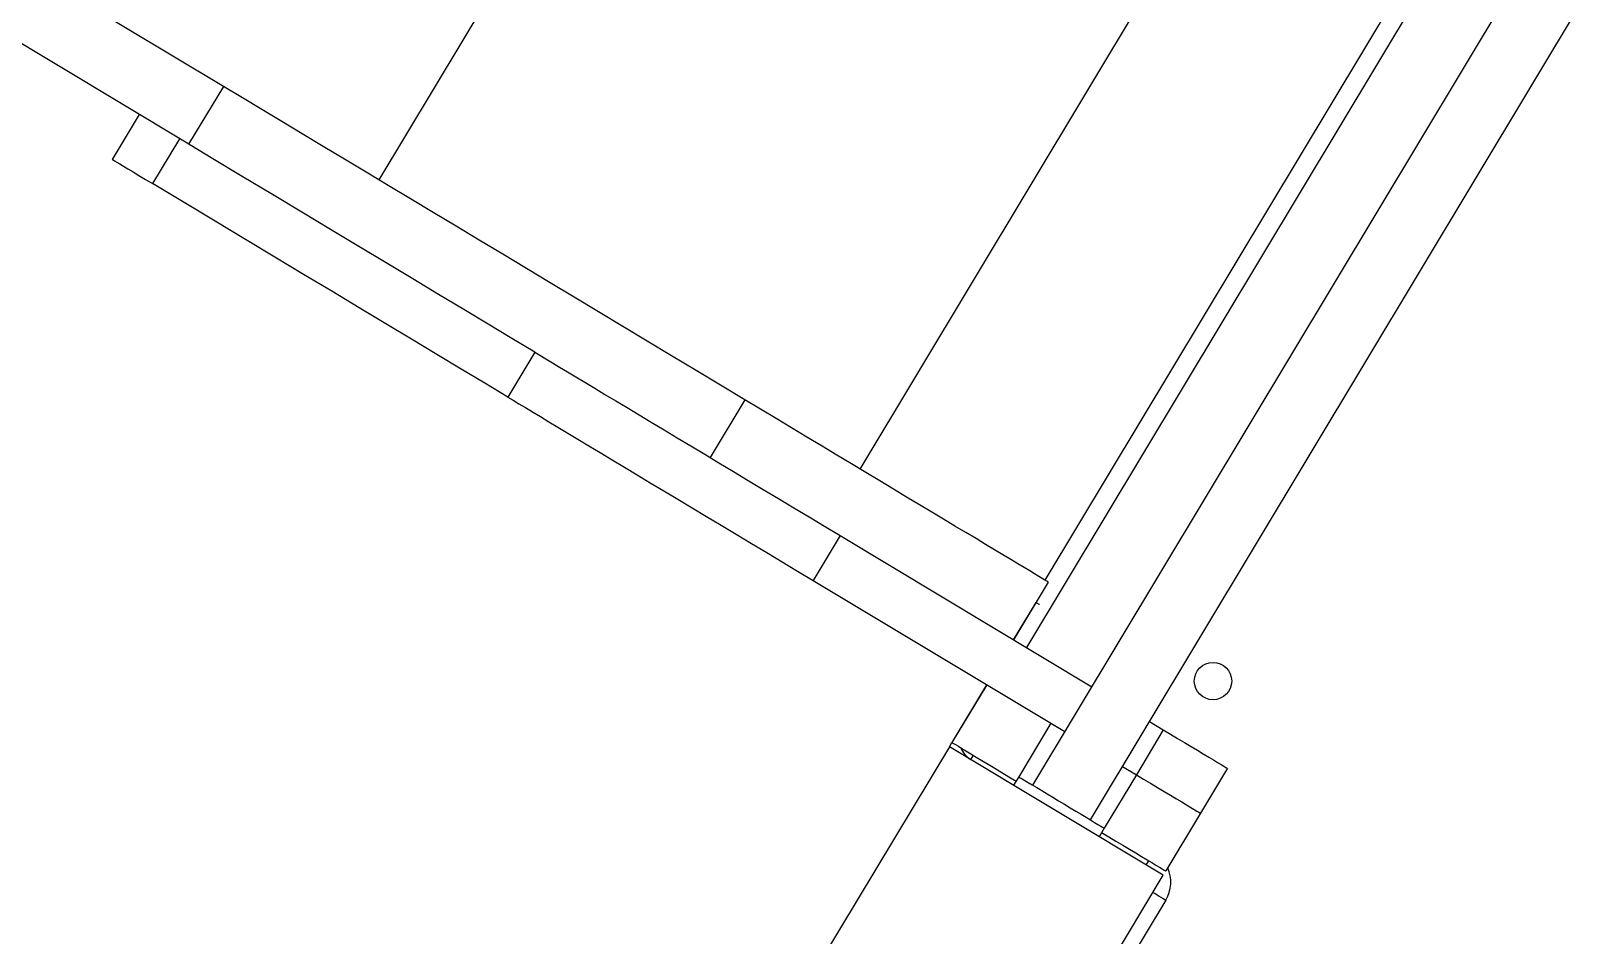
# Model space of a CAD drawing. Header units: millimetres. Extents: x -10374 to 11119, y -8221 to 9433.
# Drawn here: x 4695 to 5319, y 3488 to 3851 of the extents above; entities that cross this region are included whole.
import ezdxf

# ---------------------------------------------------------------- set-up
doc = ezdxf.new("R2010")
doc.units = ezdxf.units.MM
for name, color, linetype in [('DIKOM_ОБЪЕКТ', 7, 'Continuous'), ('DIKOM_РАЗМЕР_ЗОНА', 7, 'Continuous'), ('DIKOM_РАЗМЕР_ОБЪЕКТА', 7, 'Continuous')]:
    doc.layers.add(name, color=color, linetype=linetype)
doc.styles.add('style1', font='arial.ttf', dxfattribs={"width": 0.8})
doc.dimstyles.new('1-50', dxfattribs={"dimtxt": 300, "dimasz": 200, "dimexe": 100, "dimexo": 0, "dimgap": 100, "dimtad": 0, "dimdec": 0, "dimtxsty": 'style1', "dimcen": 0, "dimclrd": 7, "dimclre": 7, "dimadec": 1, "dimazin": 2, "dimtfac": 1, "dimtdec": 0, "dimtmove": 1, "dimatfit": 3, "dimfxl": 0, "dimlwd": 25, "dimlwe": 18, "dimarcsym": 0})

# ---------------------------------------------------------------- blocks, each defined once
blk = doc.blocks.new('*D15')
at = {"layer": 'Defpoints', "color": 0, "transparency": 16777216}
for p in [(-5227.87, 8308.78), (9119.43, -1150.4), (-5227.87, -1991.82)]:
    blk.add_point(p, dxfattribs=at)
at = {"layer": 'DIKOM_РАЗМЕР_ОБЪЕКТА', "color": 7, "lineweight": 18, "transparency": 16777216}
for p, q in [((-5227.87, -1991.82), (-5227.87, 8408.78)), ((9119.43, -1150.4), (9119.43, 8408.78))]:
    blk.add_line(p, q, dxfattribs=at)
at = {"layer": 'DIKOM_РАЗМЕР_ОБЪЕКТА', "color": 7, "lineweight": 25, "transparency": 16777216}
for p, q in [((-5027.87, 8308.78), (187.44, 8308.78)), ((8919.43, 8308.78), (1267.22, 8308.78))]:
    blk.add_line(p, q, dxfattribs=at)
at = {"layer": 'DIKOM_РАЗМЕР_ОБЪЕКТА', "color": 7, "transparency": 16777216}
for points in [[(-5027.87, 8342.11), (-5027.87, 8275.44), (-5227.87, 8308.78)], [(8919.43, 8342.11), (8919.43, 8275.44), (9119.43, 8308.78)]]:
    blk.add_solid(points, dxfattribs=at)
at = {"layer": 'DIKOM_РАЗМЕР_ОБЪЕКТА', "color": 0, "transparency": 16777216, "insert": (727.33, 8308.78), "char_height": 300, "attachment_point": 5, "style": 'style1'}
blk.add_mtext('14350', dxfattribs=at)
blk = doc.blocks.new('*D14')
at = {"layer": 'Defpoints', "color": 0, "transparency": 16777216}
for p in [(-7515.85, 9236.32), (11119.43, -1423.4), (-7515.85, -2401.58)]:
    blk.add_point(p, dxfattribs=at)
at = {"layer": 'DIKOM_РАЗМЕР_ЗОНА', "color": 7, "lineweight": 18, "transparency": 16777216}
for p, q in [((-7515.85, -2401.58), (-7515.85, 9336.32)), ((11119.43, -1423.4), (11119.43, 9336.32))]:
    blk.add_line(p, q, dxfattribs=at)
at = {"layer": 'DIKOM_РАЗМЕР_ЗОНА', "color": 7, "lineweight": 25, "transparency": 16777216}
for p, q in [((-7315.85, 9236.32), (77.56, 9236.32)), ((10919.43, 9236.32), (1157.34, 9236.32))]:
    blk.add_line(p, q, dxfattribs=at)
at = {"layer": 'DIKOM_РАЗМЕР_ЗОНА', "color": 7, "transparency": 16777216}
for points in [[(-7315.85, 9269.65), (-7315.85, 9202.98), (-7515.85, 9236.32)], [(10919.43, 9269.65), (10919.43, 9202.98), (11119.43, 9236.32)]]:
    blk.add_solid(points, dxfattribs=at)
at = {"layer": 'DIKOM_РАЗМЕР_ЗОНА', "color": 0, "transparency": 16777216, "insert": (617.45, 9236.32), "char_height": 300, "attachment_point": 5, "style": 'style1'}
blk.add_mtext('18650', dxfattribs=at)

msp = doc.modelspace()

# ---------------------------------------------------------------- linework, layer by layer
at = {"layer": 'DIKOM_ОБЪЕКТ', "color": 7, "linetype": 'Continuous', "lineweight": 15}
for p, q in [((4834.11, 3790.94), (5115.32, 4258.95)), ((4771.71, 3828.43), (4186.22, 4180.23)), ((4756.52, 3806.06), (4172.31, 4157.09)), ((5026.95, 3675.07), (5308.16, 4143.08)), ((5452.51, 4141.51), (5096.1, 3548.35)), ((5119.25, 3534.44), (5475.65, 4127.6)), ((5402.67, 4117.79), (5093.65, 3603.49)), ((5101.13, 3630.5), (5382.34, 4098.51)), ((4771.71, 3828.43), (4757.81, 3805.29)), ((4738.01, 3817.18), (4727.19, 3799.18)), ((4754.17, 3807.47), (4743.36, 3789.47)), ((4896.59, 3721.9), (4885.77, 3703.9)), ((4980.8, 3702.79), (4966.9, 3679.65)), ((5018.95, 3648.37), (5008.13, 3630.37)), ((5018.95, 3648.37), (5119.8, 3587.78)), ((5008.13, 3630.37), (5108.98, 3569.78)), ((5102.41, 3629.72), (5088.51, 3606.58)), ((5088.51, 3606.58), (5097.52, 3621.58)), ((5077.69, 3588.58), (5063.78, 3565.44)), ((5077.7, 3588.58), (5063.79, 3565.43)), ((5103.41, 3573.13), (5090.53, 3551.7)), ((5103.41, 3573.13), (5108.98, 3569.78)), ((5142.94, 3573.87), (5148.51, 3570.53)), ((5062.76, 3563.72), (5063.79, 3565.44)), ((5063.79, 3565.43), (5063.78, 3565.44)), ((5148.51, 3570.53), (5137.69, 3552.53)), ((5062.76, 3563.72), (5011.25, 3478)), ((5148.47, 3512.22), (5062.76, 3563.72)), ((5132.12, 3555.87), (5137.69, 3552.53)), ((5132.12, 3555.87), (5137.69, 3552.53)), ((5174.22, 3555.08), (5163.41, 3537.08)), ((5090.53, 3551.7), (5088.47, 3548.27)), ((5137.69, 3552.53), (5124.82, 3531.1)), ((5163.41, 3537.07), (5149.5, 3513.93)), ((5124.82, 3531.1), (5122.76, 3527.67)), ((5096.97, 3426.5), (5148.47, 3512.22)), ((5149.5, 3502.27), (5107.26, 3431.98))]:
    msp.add_line(p, q, dxfattribs=at)
at = {"layer": 'DIKOM_ОБЪЕКТ', "color": 7, "linetype": 'Continuous', "lineweight": 15, "flags": 128}
for points in [[(4980.8, 3702.79), (4971, 3708.69), (4961.18, 3714.58), (4951.38, 3720.48), (4941.58, 3726.36), (4931.81, 3732.23), (4922.07, 3738.08), (4912.39, 3743.9), (4902.75, 3749.69), (4893.18, 3755.44), (4883.69, 3761.14), (4874.29, 3766.8), (4864.98, 3772.39), (4855.78, 3777.92), (4846.69, 3783.38), (4837.73, 3788.76), (4828.91, 3794.06), (4820.23, 3799.28), (4811.7, 3804.4), (4803.34, 3809.42), (4795.15, 3814.34), (4787.15, 3819.15), (4779.33, 3823.85), (4771.71, 3828.43)], [(4896.59, 3721.9), (4887.38, 3727.43), (4877.88, 3733.14), (4868.08, 3739.03), (4857.99, 3745.09), (4847.61, 3751.33), (4836.93, 3757.74), (4825.97, 3764.33), (4814.72, 3771.09), (4803.18, 3778.02), (4791.35, 3785.13), (4779.24, 3792.4), (4766.85, 3799.85), (4756.52, 3806.06)], [(4727.19, 3799.18), (4727.22, 3799.17), (4727.5, 3799), (4728.09, 3798.64), (4728.98, 3798.11), (4730.17, 3797.39), (4731.66, 3796.5), (4733.44, 3795.42), (4735.51, 3794.18), (4737.86, 3792.77), (4740.48, 3791.2), (4743.36, 3789.47)], [(4885.77, 3703.9), (4876.56, 3709.43), (4867.06, 3715.14), (4857.26, 3721.03), (4847.17, 3727.09), (4836.79, 3733.33), (4826.12, 3739.74), (4815.15, 3746.33), (4803.9, 3753.09), (4792.36, 3760.02), (4780.54, 3767.13), (4768.43, 3774.4), (4756.03, 3781.85), (4743.36, 3789.47)], [(4896.59, 3721.9), (4898.64, 3720.66), (4900.98, 3719.26), (4903.59, 3717.69), (4906.47, 3715.96), (4909.62, 3714.07), (4913.02, 3712.02), (4916.67, 3709.83), (4920.56, 3707.49), (4924.68, 3705.01), (4929.03, 3702.41), (4933.58, 3699.67), (4938.33, 3696.81), (4943.27, 3693.85), (4948.39, 3690.77), (4953.67, 3687.6), (4959.11, 3684.33), (4964.69, 3680.98), (4970.39, 3677.55), (4976.21, 3674.05), (4982.13, 3670.5), (4988.13, 3666.89), (4994.21, 3663.24), (5000.34, 3659.55), (5006.52, 3655.84), (5012.73, 3652.11), (5018.95, 3648.37)], [(4885.77, 3703.9), (4887.83, 3702.66), (4890.16, 3701.26), (4892.77, 3699.69), (4895.66, 3697.96), (4898.8, 3696.07), (4902.21, 3694.02), (4905.86, 3691.83), (4909.75, 3689.49), (4913.87, 3687.01), (4918.21, 3684.41), (4922.76, 3681.67), (4927.51, 3678.81), (4932.46, 3675.85), (4937.57, 3672.77), (4942.86, 3669.59), (4948.3, 3666.33), (4953.87, 3662.98), (4959.58, 3659.55), (4965.39, 3656.05), (4971.31, 3652.5), (4977.32, 3648.89), (4983.39, 3645.24), (4989.53, 3641.55), (4995.7, 3637.84), (5001.91, 3634.11), (5008.13, 3630.37)], [(5102.41, 3629.72), (5102.26, 3629.82), (5101.8, 3630.09), (5101.03, 3630.55), (5099.96, 3631.2), (5098.59, 3632.02), (5096.91, 3633.03), (5094.95, 3634.21), (5092.69, 3635.56), (5090.15, 3637.09), (5087.33, 3638.79), (5084.24, 3640.64), (5080.89, 3642.66), (5077.27, 3644.83), (5073.42, 3647.15), (5069.32, 3649.61), (5064.99, 3652.21), (5060.45, 3654.94), (5055.7, 3657.79), (5050.75, 3660.76), (5045.62, 3663.85), (5040.32, 3667.03), (5034.86, 3670.31), (5029.25, 3673.68), (5023.51, 3677.13), (5017.65, 3680.65), (5011.69, 3684.24), (5005.63, 3687.87), (4999.5, 3691.56), (4993.31, 3695.28), (4987.07, 3699.03), (4980.8, 3702.79)], [(5097.52, 3621.58), (5097.66, 3621.49), (5098.05, 3621.26), (5098.37, 3621.07), (5098.61, 3620.93), (5098.76, 3620.84), (5098.81, 3620.81)], [(5063.79, 3565.43), (5063.95, 3565.34), (5064.43, 3565.05), (5065.23, 3564.57), (5066.34, 3563.9), (5067.73, 3563.07), (5069.4, 3562.06), (5071.32, 3560.91), (5073.47, 3559.62), (5075.82, 3558.2), (5078.35, 3556.69), (5081.01, 3555.09), (5083.78, 3553.42), (5086.62, 3551.71), (5089.5, 3549.98)], [(5148.51, 3570.53), (5151.39, 3568.8), (5154.23, 3567.09), (5157, 3565.42), (5159.67, 3563.82), (5162.19, 3562.31), (5164.54, 3560.89), (5166.69, 3559.6), (5168.61, 3558.45), (5170.28, 3557.44), (5171.68, 3556.61), (5172.78, 3555.94), (5173.58, 3555.46), (5174.06, 3555.17), (5174.22, 3555.08)], [(5071.33, 3558.57), (5071.39, 3558.67), (5071.56, 3558.96), (5071.85, 3559.44), (5072.23, 3560.08), (5072.36, 3560.28)], [(5090.53, 3551.7), (5090.69, 3551.6), (5091.17, 3551.32), (5091.95, 3550.85), (5093.03, 3550.2), (5094.38, 3549.39), (5095.97, 3548.43), (5097.79, 3547.34), (5099.79, 3546.14), (5101.93, 3544.85), (5104.19, 3543.49), (5106.51, 3542.1), (5108.85, 3540.69), (5111.16, 3539.3), (5113.42, 3537.95), (5115.56, 3536.66), (5117.56, 3535.46), (5119.38, 3534.37), (5120.97, 3533.41), (5122.32, 3532.6), (5123.4, 3531.95), (5124.18, 3531.48), (5124.66, 3531.19), (5124.82, 3531.1)], [(5137.69, 3552.53), (5140.57, 3550.8), (5143.42, 3549.09), (5146.19, 3547.42), (5148.85, 3545.82), (5151.38, 3544.31), (5153.73, 3542.89), (5155.88, 3541.6), (5157.8, 3540.45), (5159.47, 3539.44), (5160.86, 3538.6), (5161.97, 3537.94), (5162.76, 3537.46), (5163.25, 3537.17), (5163.41, 3537.07)], [(5137.69, 3552.53), (5140.57, 3550.8), (5143.42, 3549.09), (5146.19, 3547.42), (5148.85, 3545.82), (5151.38, 3544.31), (5153.73, 3542.89), (5155.88, 3541.6), (5157.8, 3540.45), (5159.47, 3539.44), (5160.86, 3538.61), (5161.97, 3537.94), (5162.76, 3537.46), (5163.25, 3537.17), (5163.41, 3537.08)], [(5123.79, 3529.38), (5126.67, 3527.65), (5129.51, 3525.94), (5132.28, 3524.28), (5134.95, 3522.68), (5137.47, 3521.16), (5139.82, 3519.75), (5141.97, 3518.46), (5143.89, 3517.3), (5145.56, 3516.3), (5146.96, 3515.46), (5148.06, 3514.8), (5148.86, 3514.32), (5149.34, 3514.03), (5149.5, 3513.93)], [(5141.62, 3516.34), (5141.68, 3516.44), (5141.85, 3516.73), (5142.14, 3517.2), (5142.52, 3517.84), (5142.65, 3518.05)], [(5144.35, 3505.36), (5144.45, 3505.3), (5144.74, 3505.12), (5145.22, 3504.84), (5145.86, 3504.45), (5146.64, 3503.99), (5147.53, 3503.45), (5148.49, 3502.87), (5149.5, 3502.27)]]:
    msp.add_lwpolyline(points, dxfattribs=at)
at = {"layer": 'DIKOM_ОБЪЕКТ', "color": 7, "linetype": 'Continuous', "lineweight": 15}
msp.add_circle((5168.42, 3590.06), 7.5, dxfattribs=at)
for centre, radius, start, end in [((5076.48, 3567.14), 10, 202.1301, 239), ((5137.5, 3509.48), 14, 329, 24.15023)]:
    msp.add_arc(centre, radius, start, end, dxfattribs=at)

# ---------------------------------------------------------------- dimensions: what is measured, and where the dimension line sits
at = {"layer": 'DIKOM_РАЗМЕР_ЗОНА'}
dim = msp.add_linear_dim(base=(-7515.85, 9236.32), p1=(11119.43, -1423.4), p2=(-7515.85, -2401.58), angle=180, text='18650', dimstyle='1-50', override={"dimscale": 1, "dimtix": 0, "dimtofl": 1, "dimtmove": 1, "dimatfit": 3}, dxfattribs=at)
dim.commit()
dim.dimension.update_dxf_attribs({"geometry": '*D14', "text_midpoint": (617.45, 9236.32), "dimtype": 160})
at = {"layer": 'DIKOM_РАЗМЕР_ОБЪЕКТА'}
dim = msp.add_linear_dim(base=(-5227.87, 8308.78), p1=(9119.43, -1150.4), p2=(-5227.87, -1991.82), angle=180, text='14350', dimstyle='1-50', override={"dimscale": 1, "dimtix": 0, "dimtofl": 1, "dimtmove": 1, "dimatfit": 3}, dxfattribs=at)
dim.commit()
dim.dimension.update_dxf_attribs({"geometry": '*D15', "text_midpoint": (727.33, 8308.78), "dimtype": 160})

doc.saveas('drawing.dxf')
